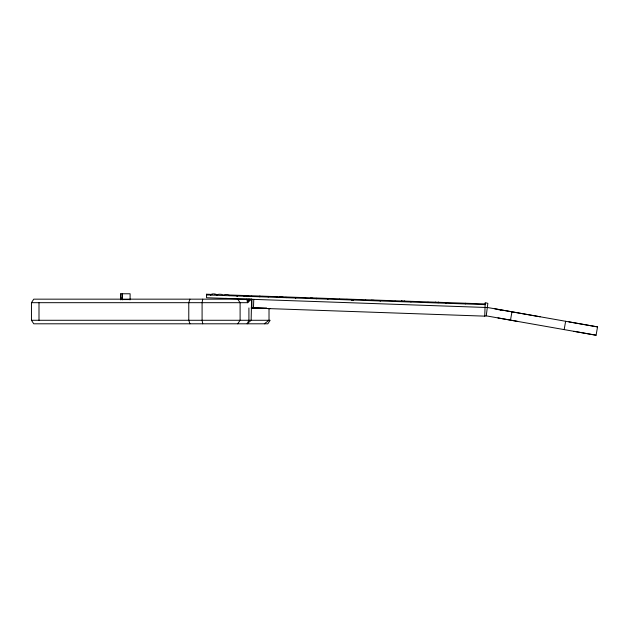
<?xml version="1.0" encoding="UTF-8"?>
<svg xmlns="http://www.w3.org/2000/svg" width="629" height="629" viewBox="0 0 629 629"><rect width="100%" height="100%" fill="white"/><g stroke="black" fill="none" stroke-linecap="round" stroke-linejoin="round"><path stroke-width="0.94" d="M206.619 294.922L485.132 304.633M206.642 294.215L210.495 294.348L210.471 295.04M206.642 294.199L206.516 297.729L487.703 307.534L540.13 316.796M210.904 295.056C210.283 293.334 217.43 293.546 216.659 295.268L217.099 295.284C215.951 293.688 224.341 293.987 223.091 295.496M223.523 295.512C222.344 293.94 231.047 294.207 229.774 295.724L230.238 295.025L236.763 295.253L236.74 295.968L237.503 296M237.172 295.984L237.196 295.268L244.021 295.504L243.997 296.22L244.878 296.251M244.429 296.235L244.461 295.52L251.608 295.772L251.576 296.487L252.583 296.526M252.017 296.503L252.04 295.787L259.541 296.047L259.518 296.762M253.77 299.365L253.463 308.053L270.148 308.658M259.95 296.778L259.974 296.062M268.292 296.353L268.269 297.069L267.852 296.338L259.974 296.078M276.556 297.36L276.579 296.644L268.292 296.369M276.988 297.375L277.012 296.66M295.378 298.02L295.402 297.297L286.187 296.99L286.164 297.698L285.747 296.959L277.012 296.668M295.811 298.036L295.834 297.313L305.56 297.651L305.537 298.358M305.969 298.374L305.993 297.666L316.277 298.028L316.253 298.744M316.694 298.759L316.717 298.044L327.591 298.421L327.567 299.145M328 299.152L328.024 298.437L339.55 298.838L339.526 299.561L339.982 298.854L352.209 299.286L352.185 300.002L352.649 299.302L365.622 299.75L365.591 300.465L366.054 299.766L379.845 300.245L380.12 300.976M380.254 300.976L380.278 300.261L394.926 300.772L394.902 301.488L395.358 300.788L410.91 301.33L410.879 302.046L411.342 301.346L427.83 301.92L427.806 302.643L428.27 301.936L445.78 302.549L445.757 303.257M446.197 303.272L446.22 302.565L464.98 303.225L465.389 303.949L465.413 303.233M484.731 316.135L485.203 302.62L487.852 303.375L486.241 315.852L484.731 316.143L251.71 307.998M499.064 310.003L499.08 309.547M248.911 307.958L248.911 320.279L247.142 323.801L251.136 320.279L251.6 299.16L247.527 302.683L31.45 302.683L31.45 320.279L33.746 323.801L267.836 323.801L270.14 320.279L31.45 320.279M510.496 320.153L596.08 335.226L597.55 326.907L511.967 311.803L510.496 320.122L486.241 315.852M564.166 329.588L565.636 321.277M202.727 299.16L202.09 302.683L202.09 320.279L202.727 323.801M246.812 299.16L247.527 302.683L248.227 299.16M189.911 299.16L188.779 302.683L188.779 320.279L189.911 323.801M247.527 302.683L249.634 299.16M31.45 302.683L33.746 299.16L251.914 299.16L251.914 307.958M237.699 323.801L240.105 320.279L240.105 302.683L237.699 299.16M264.345 323.801L269.015 320.279L269.015 308.91M121.145 299.569L120.713 299.569L120.713 293.774L130.109 293.774L130.109 299.569L122.34 299.569M251.136 307.958L266.562 307.958M215.535 294.521L215.039 294.506M246.293 295.874L248.361 295.945M262.183 296.424L265.666 296.55M279.646 297.037L283.097 297.155M312.849 298.193L310.451 298.107M371.212 300.237L374.184 300.34M401.412 301.008L401.892 301.024M404.856 301.126L404.376 301.11M435.299 302.195L435.779 302.211M404.848 301.409L401.396 301.291L402.143 301.315M226.031 298.405L225.638 298.39L229.153 298.508M212.177 294.403L212.578 294.419M347.554 299.412L346.43 299.373M465.413 303.249L485.156 303.925M436.345 302.51L438.775 302.596L437.69 302.557M404.101 301.385L404.589 301.401M351.627 300.206L353.592 300.316M511.967 311.803L494.779 308.784M597.55 326.907L568.899 321.867M596.08 335.226L573.955 331.318M497.932 317.928L517.431 321.348M130.006 299.569L130.006 299.852A94.727 3.971 -90 0 0 129.881 299.318M122.443 293.774L122.443 299.569M122.34 293.774L122.34 299.852A94.727 3.971 90 0 0 120.815 299.852L120.815 293.774M38.998 302.683L38.998 320.279M500.826 309.853L500.307 310.05L500.826 309.853M438.783 302.313L438.271 302.297L438.783 302.313"/></g></svg>
